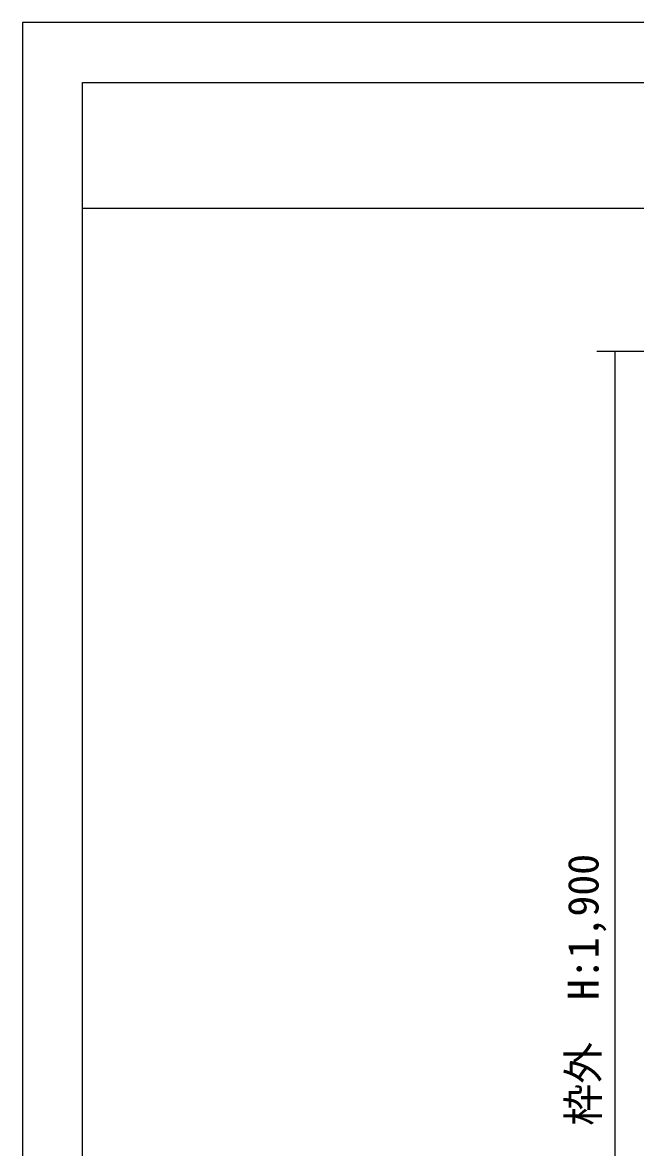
# Model space of a CAD drawing. Units: millimetres, scale not verified. Extents: x -800 to 800, y -554 to 554.
# Drawn here: x -800 to -595.1, y 178.2 to 554 of the extents above; entities that cross this region are included whole.
import ezdxf
from ezdxf.enums import TextEntityAlignment as Align

# ---------------------------------------------------------------- set-up
doc = ezdxf.new("R2010")
doc.units = ezdxf.units.MM
doc.header["$LTSCALE"] = 4
for name, color, linetype, lineweight in [('1-0', 7, 'Continuous', 25), ('1-4_0', 7, 'Continuous', 25), ('2-0', 7, 'Continuous', 25)]:
    doc.layers.add(name, color=color, linetype=linetype, lineweight=lineweight)
doc.styles.add('ＭＳ ゴシック', font='')
doc.styles.get('ＭＳ ゴシック').set_extended_font_data('MS Gothic')

msp = doc.modelspace()

# ---------------------------------------------------------------- linework, layer by layer
at = {"layer": '1-0'}
for p, q in [((-780, 534), (152, 534)), ((-780, 492), (152, 492))]:
    msp.add_line(p, q, dxfattribs=at)
msp.add_lwpolyline([(152, -27), (-780, -27), (-780, 534)], dxfattribs=at)
at = {"layer": '1-4_0'}
for p, q in [((-780, 534), (152, 534)), ((-780, 534), (152, 534)), ((-780, 492), (152, 492)), ((-780, 492), (152, 492))]:
    msp.add_line(p, q, dxfattribs=at)
msp.add_lwpolyline([(-800, -554), (800, -554), (800, 554), (-800, 554)], close=True, dxfattribs=at)
msp.add_lwpolyline([(152, -27), (-780, -27), (-780, 534)], dxfattribs=at)
msp.add_lwpolyline([(152, -27), (-780, -27), (-780, 534)], dxfattribs=at)
at = {"layer": '2-0'}
for p, q in [((-608.024, 444.201), (-513.287, 444.201)), ((-602.027, 444.201), (-602.027, 185.393)), ((-601.987, 444.205), (-601.987, 444.201)), ((-602.027, 185.392), (-602.027, 11.798))]:
    msp.add_line(p, q, dxfattribs=at)
for centre, radius, start, end in [((-602.015, 444.201), 0.0486, 168.86167, 173.47641), ((-602.011, 444.201), 0.0523, 173.47494, 177.88935), ((-602.008, 444.201), 0.0553, 177.86239, 182.13761), ((-602.011, 444.201), 0.0523, 182.11065, 186.52506), ((-602.015, 444.2), 0.0486, 186.52359, 191.13833), ((-602.018, 444.202), 0.0452, 164.03138, 168.86275), ((-602.018, 444.199), 0.0452, 191.13725, 195.96862), ((-602.024, 444.204), 0.0392, 153.67232, 158.97027), ((-602.021, 444.203), 0.042, 158.97081, 164.03181), ((-602.021, 444.199), 0.042, 195.96819, 201.02919), ((-602.024, 444.198), 0.0392, 201.02973, 206.32768), ((-602.026, 444.205), 0.0368, 148.13674, 153.67044), ((-602.026, 444.197), 0.0368, 206.32956, 211.86326), ((-602.027, 444.206), 0.0348, 142.37637, 148.1332), ((-602.027, 444.195), 0.0348, 211.8668, 217.62363), ((-602.029, 444.207), 0.0333, 136.41753, 142.37093), ((-602.029, 444.195), 0.0333, 217.62907, 223.58247), ((-602.029, 444.207), 0.0324, 130.30205, 136.41018), ((-602.029, 444.194), 0.0324, 223.58982, 229.69795), ((-602.03, 444.208), 0.0319, 124.08668, 130.29306), ((-602.03, 444.194), 0.0319, 229.70694, 235.91332), ((-602.03, 444.208), 0.0321, 117.84017, 124.07664), ((-602.03, 444.194), 0.0321, 235.92336, 242.15983), ((-602.029, 444.207), 0.0329, 111.63787, 117.82989), ((-602.029, 444.194), 0.0329, 242.17011, 248.36213), ((-602.029, 444.205), 0.0344, 105.55499, 111.62825), ((-602.029, 444.196), 0.0344, 248.37175, 254.44501), ((-602.028, 444.203), 0.0367, 99.65977, 105.5468), ((-602.028, 444.198), 0.0367, 254.4532, 260.34023), ((-602.028, 444.2), 0.0398, 94.00821, 99.65353), ((-602.028, 444.201), 0.0398, 260.34647, 265.99179), ((-602.027, 444.196), 0.0437, 88.63988, 94.01379), ((-602.027, 444.205), 0.0437, 265.98621, 271.36012), ((-602.027, 444.196), 0.044, 83.37204, 88.68909), ((-602.027, 444.205), 0.044, 271.31091, 276.62796), ((-602.027, 444.197), 0.0429, 78.02417, 83.36993), ((-602.027, 444.204), 0.0429, 276.63007, 281.97583), ((-602.027, 444.198), 0.042, 72.65482, 78.02251), ((-602.027, 444.203), 0.042, 281.97749, 287.34518), ((-602.027, 444.199), 0.0412, 67.26614, 72.6536), ((-602.027, 444.203), 0.0412, 287.3464, 292.73386), ((-602.026, 444.199), 0.0406, 61.85613, 67.26529), ((-602.026, 444.202), 0.0406, 292.73471, 298.14387), ((-602.026, 444.2), 0.04, 56.41953, 61.85553), ((-602.026, 444.201), 0.04, 298.14447, 303.58047), ((-602.026, 444.2), 0.0395, 50.94907, 56.41903), ((-602.026, 444.201), 0.0395, 303.58097, 309.05093), ((-602.026, 444.201), 0.039, 45.43695, 50.94849), ((-602.026, 444.201), 0.039, 309.05151, 314.56305), ((-602.025, 444.201), 0.0386, 39.87649, 45.43611), ((-602.025, 444.2), 0.0386, 314.56389, 320.12351), ((-602.025, 444.201), 0.0383, 34.26384, 39.8752), ((-602.025, 444.2), 0.0383, 320.1248, 325.73616), ((-602.025, 444.201), 0.0381, 28.59965, 34.26194), ((-602.025, 444.2), 0.0381, 325.73806, 331.40035), ((-602.025, 444.201), 0.0381, 22.89051, 28.59701), ((-602.025, 444.2), 0.0381, 331.40299, 337.10949), ((-602.025, 444.201), 0.0384, 17.14995, 22.88709), ((-602.025, 444.2), 0.0384, 337.11291, 342.85005), ((-602.026, 444.201), 0.039, 11.3988, 17.14577), ((-602.026, 444.2), 0.039, 342.85423, 348.6012), ((-602.027, 444.201), 0.0399, 5.66473, 11.39401), ((-602.027, 444.201), 0.0399, 348.60599, 354.33527), ((-602.028, 444.201), 0.0413, 354.34042, 0.01909)]:
    msp.add_arc(centre, radius, start, end, dxfattribs=at)

# ---------------------------------------------------------------- texts
at = {"layer": '2-0', "style": 'ＭＳ ゴシック'}
msp.add_text('枠外  H:1,900', height=10.26, rotation=90, dxfattribs=at).set_placement((-604.406, 185.439), align=Align.BOTTOM_LEFT)

doc.saveas('drawing.dxf')
